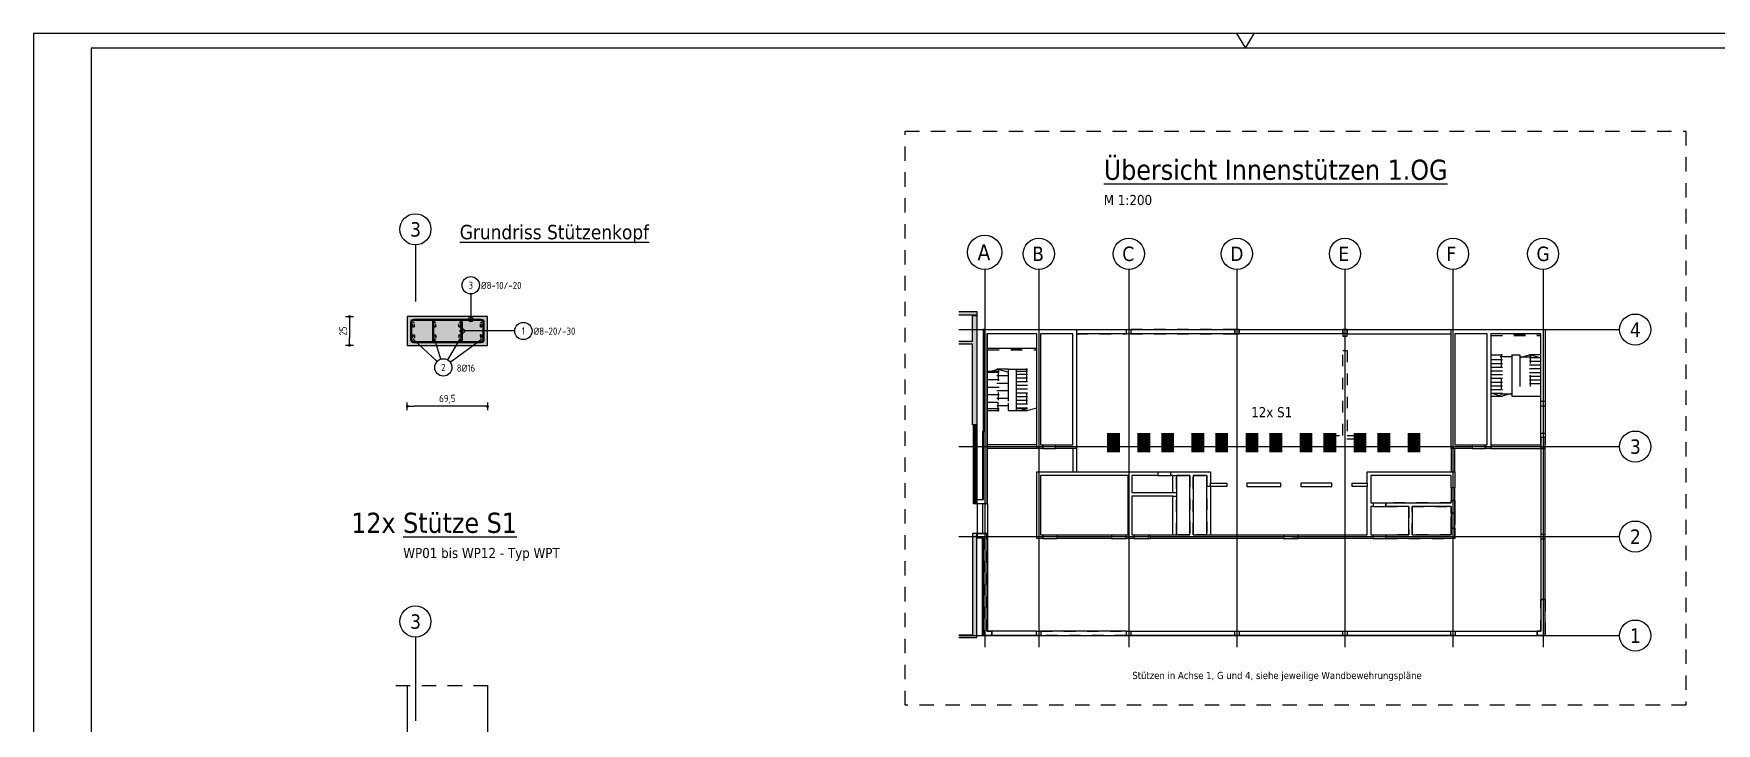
# Model space of a CAD drawing. Extents: x 0 to 26.4, y -21.5 to -6.6.
# Drawn here: x 0 to 14.6, y -12.6 to -6.61 of the extents above; entities that cross this region are included whole.
import ezdxf
from ezdxf.enums import TextEntityAlignment as Align

# ---------------------------------------------------------------- set-up
doc = ezdxf.new("R2010")
doc.units = 0
doc.header["$LTSCALE"] = 0.25
for name, pattern in [('AUSGEZOGEN', [1000.01, 1000, 0.01]), ('DASHED', [0.75, 0.5, -0.25]), ('DOT', [0.175, 0.05, -0.125]), ('HIDDEN', [0.375, 0.25, -0.125]), ('HIDDEN2', [0.187, 0.125, -0.062]), ('HIDDEN4', [0.12, 0.02, -0.1]), ('STRICHLINIE', [0.75, 0.5, -0.25]), ('VERDECKT', [0.375, 0.25, -0.125])]:
    doc.linetypes.add(name, pattern=pattern)
for name, color, linetype in [('1.OG', 7, 'Continuous'), ('2.OG', 7, 'Continuous'), ('ACHSEN', 7, 'Continuous'), ('Bestand', 7, 'Continuous'), ('BETON', 7, 'Continuous'), ('Brüstung 1.UG', 7, 'Continuous'), ('Brüstung 2.OG', 7, 'Continuous'), ('DETAIL', 7, 'Continuous'), ('DRUEBER', 7, 'Continuous'), ('grau_dunkel', 7, 'Continuous'), ('grau_hell', 7, 'Continuous'), ('grau_mittel', 7, 'Continuous'), ('HILFE', 7, 'Continuous'), ('MASSE', 7, 'Continuous'), ('OBJEKT', 7, 'Continuous'), ('RAHMEN', 7, 'Continuous'), ('RND', 7, 'Continuous'), ('SCHRAFF', 7, 'Continuous'), ('SFP_Achsen', 7, 'Continuous'), ('TEXT', 7, 'Continuous'), ('VERDECKT', 7, 'Continuous')]:
    doc.layers.add(name, color=color, linetype=linetype)
doc.layers.add('NOPLOT', color=7, linetype='Continuous', plot=False)
doc.layers.add('zila_01_rb_02_stb-fertig_05_schraff', color=144, linetype='Continuous', lineweight=9)
doc.styles.add('helv', font='tahoma.ttf')
doc.styles.add('txt', font='isocp.shx')
doc.dimstyles.new('DOT_I', dxfattribs={"dimscale": 0.25, "dimtxt": 0.25, "dimasz": 0.25, "dimexe": 0.1, "dimexo": 0.3, "dimgap": 0.1, "dimtad": 1, "dimdec": 3, "dimzin": 3, "dimtxsty": 'txt', "dimblk": 'DOT', "dimblk1": 'DOT', "dimblk2": 'DOT', "dimsah": 1, "dimcen": 0.1, "dimse1": 1, "dimse2": 1, "dimazin": 0, "dimtfac": 1, "dimtdec": 4, "dimtix": 1, "dimtmove": 2, "dimatfit": 3, "dimfxl": 0, "dimtvp": 1, "dimtolj": 1, "dimtzin": 0, "dimarcsym": 0})
pattern_1 = [(0, (-1.584028, 8.308262), (2e-18, 0.0078125), []), (90, (-1.584028, 8.308262), (-0.0078125, 2e-18), [])]

# ---------------------------------------------------------------- blocks, each defined once
blk = doc.blocks.new('DINA1')
at = {"layer": 'RAHMEN'}
for p, q in [((0, 59.4), (0, 0)), ((84.1, 59.4), (0, 59.4))]:
    blk.add_line(p, q, dxfattribs=at)
at = {"layer": 'RAHMEN', "color": 7, "linetype": 'Continuous'}
for p, q in [((41.74, 59.4), (42.05, 58.9)), ((42.05, 58.9), (42.36, 59.4))]:
    blk.add_line(p, q, dxfattribs=at)
at = {"layer": 'RAHMEN', "color": 5}
for p, q in [((2, 58.9), (2, 0.5)), ((83.6, 58.9), (2, 58.9))]:
    blk.add_line(p, q, dxfattribs=at)
blk = doc.blocks.new('DOT')
at = {"layer": 'MASSE', "color": 7, "linetype": 'Continuous'}
for p, q in [((0, 0), (-1, 0)), ((0, 0.54), (0, -0.54))]:
    blk.add_line(p, q, dxfattribs=at)
at = {"layer": 'MASSE', "color": 7, "linetype": 'Continuous', "const_width": 0.2}
blk.add_lwpolyline([(-0.1, 0, 1), (0.1, 0, 1)], format="xyb", close=True, dxfattribs=at)
blk = doc.blocks.new('*D17')
at = {"layer": 'Defpoints', "color": 0, "linetype": 'AUSGEZOGEN', "transparency": 16777216}
for p in [(2.74, -9.067), (2.74, -9.317), (2.74, -9.317)]:
    blk.add_point(p, dxfattribs=at)
at = {"layer": 'MASSE', "color": 0, "linetype": 'AUSGEZOGEN', "lineweight": -2, "transparency": 16777216}
blk.add_line((2.74, -9.13), (2.74, -9.255), dxfattribs=at)
at = {"layer": 'MASSE', "color": 0, "linetype": 'AUSGEZOGEN', "lineweight": -2, "transparency": 16777216, "xscale": 0.0625, "yscale": 0.0625, "zscale": 0.0625}
for p, rotation in [((2.74, -9.067), 90), ((2.74, -9.317), 270)]:
    blk.add_blockref('DOT', p, dxfattribs=dict(at, rotation=rotation))
at = {"layer": 'MASSE', "color": 0, "linetype": 'AUSGEZOGEN', "transparency": 16777216, "insert": (2.684, -9.192), "char_height": 0.0625, "attachment_point": 5, "rotation": 90, "style": 'txt'}
blk.add_mtext('\\A1;25', dxfattribs=at)
blk = doc.blocks.new('*D18')
at = {"layer": 'Defpoints', "color": 0, "linetype": 'AUSGEZOGEN', "transparency": 16777216}
for p in [(3.242, -9.846), (3.242, -9.846), (3.937, -9.846)]:
    blk.add_point(p, dxfattribs=at)
at = {"layer": 'MASSE', "color": 0, "linetype": 'AUSGEZOGEN', "lineweight": -2, "transparency": 16777216}
blk.add_line((3.874, -9.846), (3.304, -9.846), dxfattribs=at)
at = {"layer": 'MASSE', "color": 0, "linetype": 'AUSGEZOGEN', "lineweight": -2, "transparency": 16777216, "xscale": 0.0625, "yscale": 0.0625, "zscale": 0.0625, "rotation": 180}
blk.add_blockref('DOT', (3.242, -9.846), dxfattribs=at)
at = {"layer": 'MASSE', "color": 0, "linetype": 'AUSGEZOGEN', "lineweight": -2, "transparency": 16777216, "xscale": 0.0625, "yscale": 0.0625, "zscale": 0.0625}
blk.add_blockref('DOT', (3.937, -9.846), dxfattribs=at)
at = {"layer": 'MASSE', "color": 0, "linetype": 'AUSGEZOGEN', "transparency": 16777216, "insert": (3.589, -9.785), "char_height": 0.0625, "attachment_point": 5, "style": 'txt'}
blk.add_mtext('\\A1;69,5', dxfattribs=at)
blk = doc.blocks.new('RND_HIN')
at = {"layer": 'RND', "color": 7, "linetype": 'Continuous'}
blk.add_circle((0, 0), 0.3, dxfattribs=at)
at = {"layer": 'RND', "color": 7, "linetype": 'Continuous', "style": 'txt'}
blk.add_attdef('POSI', text='', height=0.25, dxfattribs=at).set_placement((0, 0), align=Align.MIDDLE)

msp = doc.modelspace()

# ---------------------------------------------------------------- hatches: boundary and pattern name
at = {"layer": 'grau_hell'}
h = msp.add_hatch(color=9, dxfattribs=at)
h.paths.add_polyline_path([(8.1828, -10.9494), (8.1453, -10.9494), (8.1453, -11.8338), (8.0266, -11.8338), (8.0266, -11.8526), (8.1828, -11.8526)])
h.paths.add_polyline_path([(8.1528, -10.6932), (8.1828, -10.6932), (8.1828, -10.0057), (8.1528, -10.0057)])
h.paths.add_polyline_path([(8.1828, -9.0582), (8.1453, -9.0582), (8.1453, -9.2807), (8.0266, -9.2807), (8.0266, -9.3057), (8.1453, -9.3057), (8.1453, -10.0057), (8.1828, -10.0057)])
h.paths.add_polyline_path([(8.1828, -9.0557), (8.1828, -9.0244), (8.0266, -9.0244), (8.0266, -9.0557)])
at = {"layer": 'grau_mittel'}
msp.add_hatch(color=61, dxfattribs=at).paths.add_polyline_path([(3.2419, -9.0671), (3.2419, -9.3171), (3.9369, -9.3171), (3.9369, -9.0671)])
at = {"layer": 'SCHRAFF'}
h = msp.add_hatch(dxfattribs=at)
h.set_pattern_fill('ANSI33', color=8, scale=0.0625, double=1)
h.set_pattern_definition([(45, (-1.584028, -4.191738), (-0.011048543, 0.011048543), []), (45, (-1.57298, -4.191738), (-0.011048543, 0.011048543), [0.0078125, -0.00390625])])
h.paths.add_polyline_path([(8.1828, -9.0582), (8.1453, -9.0582), (8.1453, -9.2807), (8.0266, -9.2807), (8.0266, -9.3057), (8.1453, -9.3057), (8.1453, -10.0057), (8.1828, -10.0057)])
h.paths.add_polyline_path([(8.1828, -10.9494), (8.1453, -10.9494), (8.1453, -11.8338), (8.0266, -11.8338), (8.0266, -11.8526), (8.1828, -11.8526)])
h.paths.add_polyline_path([(8.1828, -9.0557), (8.1828, -9.0244), (8.0266, -9.0244), (8.0266, -9.0557)])
h = msp.add_hatch(dxfattribs=at)
h.set_pattern_fill('ANSI31', color=8, scale=0.0625, double=1)
h.set_pattern_definition([(45, (-1.584028, -4.191738), (-0.0055242717, 0.0055242717), [])])
h.paths.add_polyline_path([(8.1828, -10.0057), (8.1528, -10.0057), (8.1528, -10.6932), (8.1828, -10.6932)])
at = {"layer": 'zila_01_rb_02_stb-fertig_05_schraff', "linetype": 'AUSGEZOGEN'}
h = msp.add_hatch(dxfattribs=at)
h.set_pattern_fill('ANSI37', color=102, scale=0.0625, angle=-45)
h.set_pattern_definition(pattern_1)
h.paths.add_polyline_path([(8.2391, -10.0644), (8.2422, -10.0644), (8.2485, -10.0644), (8.2485, -9.1801), (8.2391, -9.1801)])
h.paths.add_polyline_path([(8.2685, -10.6932), (8.2766, -10.6932), (8.2766, -9.2176), (8.2685, -9.2176)])
h.paths.add_polyline_path([(8.2422, -10.0644), (8.2391, -10.0644), (8.2328, -10.0644), (8.2328, -10.6557), (8.2422, -10.6557)])
h = msp.add_hatch(dxfattribs=at)
h.set_pattern_fill('ANSI37', color=102, scale=0.0625, angle=-45)
h.set_pattern_definition(pattern_1)
h.paths.add_polyline_path([(8.2766, -10.9494), (8.2685, -10.9494), (8.2685, -11.7988), (8.2766, -11.7988)])
h.paths.add_polyline_path([(8.2422, -10.9869), (8.2328, -10.9869), (8.2328, -11.8363), (8.2422, -11.8363)])

# ---------------------------------------------------------------- linework, layer by layer
at = {"layer": '1.OG', "linetype": 'DOT', "lineweight": -2}
for points in [[(9.3547, -10.1176), (9.386, -10.1176), (9.386, -10.2044), (9.3547, -10.2044)], [(9.6172, -10.1176), (9.6485, -10.1176), (9.6485, -10.2044), (9.6172, -10.2044)], [(9.8235, -10.1176), (9.8547, -10.1176), (9.8547, -10.2044), (9.8235, -10.2044)], [(10.086, -10.1176), (10.1172, -10.1176), (10.1172, -10.2044), (10.086, -10.2044)], [(10.086, -10.1176), (10.1172, -10.1176), (10.1172, -10.2044), (10.086, -10.2044)], [(10.2922, -10.1176), (10.3235, -10.1176), (10.3235, -10.2044), (10.2922, -10.2044)], [(10.5547, -10.1176), (10.586, -10.1176), (10.586, -10.2044), (10.5547, -10.2044)], [(10.5547, -10.1176), (10.586, -10.1176), (10.586, -10.2044), (10.5547, -10.2044)], [(10.761, -10.1176), (10.7922, -10.1176), (10.7922, -10.2044), (10.761, -10.2044)], [(11.0235, -10.1176), (11.0547, -10.1176), (11.0547, -10.2044), (11.0235, -10.2044)], [(11.2297, -10.1176), (11.261, -10.1176), (11.261, -10.2044), (11.2297, -10.2044)], [(11.4922, -10.1176), (11.5235, -10.1176), (11.5235, -10.2044), (11.4922, -10.2044)], [(11.6985, -10.1176), (11.7297, -10.1176), (11.7297, -10.2044), (11.6985, -10.2044)], [(11.961, -10.1176), (11.9922, -10.1176), (11.9922, -10.2044), (11.961, -10.2044)]]:
    msp.add_lwpolyline(points, close=True, dxfattribs=at)
at = {"layer": '2.OG', "color": 7, "linetype": 'DOT', "lineweight": -2}
for points in [[(8.2485, -9.1801), (9.0485, -9.1801), (9.0485, -10.2113), (8.8653, -10.2113), (8.8653, -10.1801), (9.0172, -10.1801), (9.0172, -9.2176), (8.736, -9.2176), (8.736, -10.1801), (8.7547, -10.1801), (8.7547, -10.2113), (8.7047, -10.2113), (8.7047, -9.2176), (8.2685, -9.2176), (8.2685, -10.6932), (8.1853, -10.6932), (8.1853, -10.6557), (8.2422, -10.6557), (8.2422, -10.0644), (8.2485, -10.0644)], [(9.4828, -9.1801), (9.5203, -9.1801), (9.5203, -9.2176), (9.4828, -9.2176)], [(10.4578, -9.1801), (10.4203, -9.1801), (10.4203, -9.2176), (10.4578, -9.2176)], [(11.3953, -9.1801), (11.3578, -9.1801), (11.3578, -9.2363), (11.3953, -9.2363)], [(13.0766, -9.8444), (13.0766, -9.2176), (12.6422, -9.2176), (12.6422, -10.2113), (12.5922, -10.2113), (12.5922, -10.1801), (12.611, -10.1801), (12.611, -9.2176), (12.3297, -9.2176), (12.3297, -10.1801), (12.4816, -10.1801), (12.4816, -10.2113), (12.2985, -10.2113), (12.2985, -9.1801), (13.1141, -9.1801), (13.1141, -9.8444)], [(11.261, -10.2044), (11.2297, -10.2044), (11.2297, -10.0988), (11.3578, -10.0988), (11.3578, -9.3626), (11.3953, -9.3626), (11.3953, -10.0988), (11.5235, -10.0988), (11.5235, -10.2044), (11.4922, -10.2044), (11.4922, -10.1301), (11.261, -10.1301)], [(9.386, -10.2044), (9.3547, -10.2044), (9.3547, -10.1176), (9.386, -10.1176)], [(9.6485, -10.2044), (9.6172, -10.2044), (9.6172, -10.1176), (9.6485, -10.1176)], [(9.8547, -10.2044), (9.8235, -10.2044), (9.8235, -10.1176), (9.8547, -10.1176)], [(10.1172, -10.2044), (10.086, -10.2044), (10.086, -10.1176), (10.1172, -10.1176)], [(10.2922, -10.1176), (10.3235, -10.1176), (10.3235, -10.2044), (10.2922, -10.2044)], [(10.586, -10.2044), (10.5547, -10.2044), (10.5547, -10.1176), (10.586, -10.1176)], [(10.7922, -10.2044), (10.761, -10.2044), (10.761, -10.1176), (10.7922, -10.1176)], [(11.0547, -10.1176), (11.0235, -10.1176), (11.0235, -10.2044), (11.0547, -10.2044)], [(11.6985, -10.2044), (11.7297, -10.2044), (11.7297, -10.1176), (11.6985, -10.1176)], [(11.961, -10.1176), (11.9922, -10.1176), (11.9922, -10.2044), (11.961, -10.2044)], [(13.0766, -10.0782), (13.1141, -10.0782), (13.1141, -10.2113), (13.0766, -10.2113)], [(11.4391, -10.5119), (11.5703, -10.5119), (11.5703, -10.4144), (12.3297, -10.4144), (12.3297, -10.5538), (12.2985, -10.5538), (12.2985, -10.4457), (11.6016, -10.4457), (11.6016, -10.6832), (11.6203, -10.6832), (11.6203, -10.7144), (11.6016, -10.7144), (11.6016, -10.9613), (11.6203, -10.9613), (11.6203, -10.9926), (9.6728, -10.9926), (9.6728, -10.9613), (9.8841, -10.9613), (9.8841, -10.6257), (9.5278, -10.6257), (9.5278, -10.9613), (9.5466, -10.9613), (9.5466, -10.9926), (9.4778, -10.9926), (9.4778, -10.9613), (9.4966, -10.9613), (9.4966, -10.4457), (8.736, -10.4457), (8.736, -10.9613), (8.7547, -10.9613), (8.7547, -10.9926), (8.7047, -10.9926), (8.7047, -10.4144), (9.7547, -10.4144), (9.7547, -10.4457), (9.5278, -10.4457), (9.5278, -10.5944), (9.8841, -10.5944), (9.8841, -10.4457), (9.8653, -10.4457), (9.8653, -10.4144), (10.211, -10.4144), (10.211, -10.5119), (10.3516, -10.5119), (10.3516, -10.5432), (10.211, -10.5432), (10.211, -10.9613), (11.5703, -10.9613), (11.5703, -10.5432), (11.4391, -10.5432)], [(9.9153, -10.9613), (9.9153, -10.4457), (10.0297, -10.4457), (10.0297, -10.9613)], [(10.5266, -10.5432), (10.8203, -10.5432), (10.8203, -10.5119), (10.5266, -10.5119)], [(10.9953, -10.5432), (11.2641, -10.5432), (11.2641, -10.5119), (10.9953, -10.5119)], [(8.2685, -11.7988), (8.2685, -10.9494), (8.1853, -10.9494), (8.1853, -10.9869), (8.2422, -10.9869), (8.2422, -11.8363), (8.3141, -11.8363), (8.3141, -11.7988)], [(8.881, -10.9613), (9.3516, -10.9613), (9.3516, -10.9926), (8.881, -10.9926)], [(13.1141, -10.9582), (13.0766, -10.9582), (13.0766, -10.9957), (13.1141, -10.9957)], [(13.0453, -11.8363), (13.0453, -11.7988), (13.0766, -11.7988), (13.0766, -11.5238), (13.1141, -11.5238), (13.1141, -11.8363)], [(8.7016, -11.7988), (8.7391, -11.7988), (8.7391, -11.8363), (8.7016, -11.8363)], [(9.4828, -11.7988), (9.5203, -11.7988), (9.5203, -11.8363), (9.4828, -11.8363)], [(10.4203, -11.7988), (10.4578, -11.7988), (10.4578, -11.8363), (10.4203, -11.8363)], [(11.3578, -11.7988), (11.3953, -11.7988), (11.3953, -11.8363), (11.3578, -11.8363)], [(12.2953, -11.7988), (12.3328, -11.7988), (12.3328, -11.8363), (12.2953, -11.8363)]]:
    msp.add_lwpolyline(points, close=True, dxfattribs=at)
for points in [[(8.2485, -9.1801), (8.2391, -9.1801), (8.2391, -10.0644), (8.2422, -10.0644)], [(8.2685, -10.6932), (8.2766, -10.6932), (8.2766, -9.2176)], [(8.2422, -10.0644), (8.2328, -10.0644), (8.2328, -10.6557)], [(10.061, -10.4457), (10.1797, -10.4457), (10.1797, -10.9613), (10.061, -10.9613), (10.061, -10.4457)], [(11.731, -10.6832), (11.731, -10.7144), (11.9297, -10.7144), (11.9297, -10.9613), (11.731, -10.9613), (11.731, -10.9926), (12.3297, -10.9926), (12.3297, -10.9038), (12.2985, -10.9038), (12.2985, -10.9613), (11.961, -10.9613), (11.961, -10.7144), (12.2985, -10.7144), (12.2985, -10.7726), (12.3297, -10.7726), (12.3297, -10.6645), (12.2985, -10.6645), (12.2985, -10.6832), (11.731, -10.6832)], [(8.2422, -11.8363), (8.2328, -11.8363), (8.2328, -10.9869)], [(8.2766, -11.7988), (8.2766, -10.9494), (8.2685, -10.9494)]]:
    msp.add_lwpolyline(points, dxfattribs=at)
at = {"layer": 'ACHSEN', "color": 140, "linetype": 'AUSGEZOGEN'}
for p, q in [((3.3119, -8.4449), (3.3119, -8.9372)), ((8.2516, -8.6579), (8.2516, -11.9368)), ((8.7203, -8.6579), (8.7203, -11.9368)), ((9.5016, -8.6579), (9.5016, -11.9368)), ((10.4391, -8.6579), (10.4391, -11.9368)), ((11.3766, -8.6579), (11.3766, -11.9368)), ((12.3141, -8.6579), (12.3141, -11.9368)), ((13.0953, -8.6579), (13.0953, -11.9368)), ((8.0266, -9.1801), (13.7597, -9.1801)), ((8.0266, -10.1957), (13.7597, -10.1957)), ((8.0266, -10.9769), (13.7597, -10.9769)), ((3.3119, -11.8492), (3.3119, -12.5763)), ((8.0266, -11.8363), (13.7597, -11.8363))]:
    msp.add_line(p, q, dxfattribs=at)
at = {"layer": 'Bestand', "color": 8, "linetype": 'AUSGEZOGEN'}
for p, q in [((8.0266, -9.0244), (8.1828, -9.0244)), ((8.1828, -9.0244), (8.1828, -9.0557)), ((8.1828, -9.0557), (8.0266, -9.0557)), ((8.1453, -9.2807), (8.1453, -9.0582)), ((8.1453, -9.0582), (8.1828, -9.0582)), ((8.1828, -9.0582), (8.1828, -10.0057)), ((8.0266, -9.2807), (8.1453, -9.2807)), ((8.1453, -9.3057), (8.0266, -9.3057)), ((8.1453, -10.0057), (8.1453, -9.3057)), ((8.1828, -10.0057), (8.1453, -10.0057)), ((8.1528, -10.6932), (8.1528, -10.0057)), ((8.1828, -10.0057), (8.1828, -10.6932)), ((8.1828, -10.6932), (8.1528, -10.6932)), ((8.1453, -10.9494), (8.1453, -11.8338)), ((8.1828, -10.9494), (8.1453, -10.9494)), ((8.1828, -11.8526), (8.1828, -10.9494)), ((8.1453, -11.8338), (8.0266, -11.8338)), ((8.0266, -11.8526), (8.1828, -11.8526))]:
    msp.add_line(p, q, dxfattribs=at)
at = {"layer": 'BETON', "color": 6, "linetype": 'AUSGEZOGEN'}
for p, q in [((3.2419, -12.2703), (3.2419, -13.2703)), ((3.9369, -12.2703), (3.9369, -13.2703))]:
    msp.add_line(p, q, dxfattribs=at)
msp.add_lwpolyline([(3.2419, -9.3171), (3.9369, -9.3171), (3.9369, -9.0671), (3.2419, -9.0671)], close=True, dxfattribs=at)
at = {"layer": 'BETON', "color": 6, "linetype": 'AUSGEZOGEN', "lineweight": -2}
for points in [[(8.2422, -10.6557), (8.2422, -10.0644), (8.2485, -10.0644), (8.2485, -9.1801), (9.0485, -9.1801), (9.0485, -10.2113), (8.8653, -10.2113), (8.8653, -10.1801), (9.0172, -10.1801), (9.0172, -9.2176), (8.736, -9.2176), (8.736, -10.1801), (8.7547, -10.1801), (8.7547, -10.2113), (8.7047, -10.2113), (8.7047, -9.2176), (8.2685, -9.2176), (8.2685, -10.6932), (8.1853, -10.6932), (8.1853, -10.6557)], [(9.4828, -9.1801), (9.5203, -9.1801), (9.5203, -9.2176), (9.4828, -9.2176)], [(10.4203, -9.1801), (10.4578, -9.1801), (10.4578, -9.2176), (10.4203, -9.2176)], [(11.3578, -9.1801), (11.3953, -9.1801), (11.3953, -9.2176), (11.3578, -9.2176)], [(9.3547, -10.1176), (9.386, -10.1176), (9.386, -10.2044), (9.3547, -10.2044)], [(9.6172, -10.1176), (9.6485, -10.1176), (9.6485, -10.2044), (9.6172, -10.2044)], [(9.8235, -10.1176), (9.8547, -10.1176), (9.8547, -10.2044), (9.8235, -10.2044)], [(10.086, -10.1176), (10.1172, -10.1176), (10.1172, -10.2044), (10.086, -10.2044)], [(10.2922, -10.1176), (10.3235, -10.1176), (10.3235, -10.2044), (10.2922, -10.2044)], [(10.5547, -10.1176), (10.586, -10.1176), (10.586, -10.2044), (10.5547, -10.2044)], [(10.761, -10.1176), (10.7922, -10.1176), (10.7922, -10.2044), (10.761, -10.2044)], [(11.0235, -10.1176), (11.0547, -10.1176), (11.0547, -10.2044), (11.0235, -10.2044)], [(11.2297, -10.1176), (11.261, -10.1176), (11.261, -10.2044), (11.2297, -10.2044)], [(11.4922, -10.1176), (11.5235, -10.1176), (11.5235, -10.2044), (11.4922, -10.2044)], [(11.6985, -10.1176), (11.7297, -10.1176), (11.7297, -10.2044), (11.6985, -10.2044)], [(11.961, -10.1176), (11.9922, -10.1176), (11.9922, -10.2044), (11.961, -10.2044)], [(13.1141, -10.1176), (13.0766, -10.1176), (13.0766, -10.2113), (13.1141, -10.2113)], [(10.5266, -10.5432), (10.8203, -10.5432), (10.8203, -10.5119), (10.5266, -10.5119)], [(10.9953, -10.5432), (11.2641, -10.5432), (11.2641, -10.5119), (10.9953, -10.5119)], [(8.881, -10.9613), (9.3516, -10.9613), (9.3516, -10.9926), (8.881, -10.9926)], [(13.0766, -10.9957), (13.1141, -10.9957), (13.1141, -10.9582), (13.0766, -10.9582)], [(8.7016, -11.7988), (8.7391, -11.7988), (8.7391, -11.8363), (8.7016, -11.8363)], [(9.4828, -11.7988), (9.5203, -11.7988), (9.5203, -11.8363), (9.4828, -11.8363)], [(10.4203, -11.7988), (10.4578, -11.7988), (10.4578, -11.8363), (10.4203, -11.8363)], [(11.3578, -11.7988), (11.3953, -11.7988), (11.3953, -11.8363), (11.3578, -11.8363)], [(12.2953, -11.7988), (12.3328, -11.7988), (12.3328, -11.8363), (12.2953, -11.8363)]]:
    msp.add_lwpolyline(points, close=True, dxfattribs=at)
for points in [[(8.2485, -9.1801), (8.2391, -9.1801), (8.2391, -10.0644), (8.2422, -10.0644)], [(12.3297, -10.1801), (12.4816, -10.1801), (12.4816, -10.2113), (12.2985, -10.2113), (12.2985, -9.1801), (13.1141, -9.1801), (13.1141, -9.8051), (13.0766, -9.8051), (13.0766, -9.2176), (12.6422, -9.2176), (12.6422, -10.2113), (12.5922, -10.2113), (12.5922, -10.1801), (12.611, -10.1801), (12.611, -9.2176), (12.3297, -9.2176), (12.3297, -10.1801)], [(8.2685, -10.6932), (8.2766, -10.6932), (8.2766, -9.2176)], [(8.2422, -10.0644), (8.2328, -10.0644), (8.2328, -10.6557)], [(8.7047, -10.4144), (9.7547, -10.4144), (9.7547, -10.4457), (9.5278, -10.4457), (9.5278, -10.5944), (9.8841, -10.5944), (9.8841, -10.4457), (9.8653, -10.4457), (9.8653, -10.4144), (10.211, -10.4144), (10.211, -10.5119), (10.3516, -10.5119), (10.3516, -10.5432), (10.211, -10.5432), (10.211, -10.9613), (10.8447, -10.9613), (10.8447, -10.9926), (9.6885, -10.9926), (9.6885, -10.9613), (9.8841, -10.9613), (9.8841, -10.6257), (9.5278, -10.6257), (9.5278, -10.9613), (9.5466, -10.9613), (9.5466, -10.9926), (9.4778, -10.9926), (9.4778, -10.9613), (9.4966, -10.9613), (9.4966, -10.4457), (8.736, -10.4457), (8.736, -10.9613), (8.7547, -10.9613), (8.7547, -10.9926), (8.7047, -10.9926), (8.7047, -10.4144)], [(9.9153, -10.9613), (10.0297, -10.9613), (10.0297, -10.4457), (9.9153, -10.4457), (9.9153, -10.9613)], [(10.1797, -10.9613), (10.1797, -10.4457), (10.061, -10.4457), (10.061, -10.9613), (10.1797, -10.9613)], [(10.971, -10.9613), (11.5703, -10.9613), (11.5703, -10.5432), (11.4391, -10.5432), (11.4391, -10.5119), (11.5703, -10.5119), (11.5703, -10.4144), (12.3297, -10.4144), (12.3297, -10.5538), (12.2985, -10.5538), (12.2985, -10.4457), (11.6016, -10.4457), (11.6016, -10.6832), (11.6203, -10.6832), (11.6203, -10.7144), (11.6016, -10.7144), (11.6016, -10.9613), (11.6203, -10.9613), (11.6203, -10.9926), (10.971, -10.9926), (10.971, -10.9613)], [(11.731, -10.6832), (12.2985, -10.6832), (12.2985, -10.6645), (12.3297, -10.6645), (12.3297, -10.7726), (12.2985, -10.7726), (12.2985, -10.7144), (11.961, -10.7144), (11.961, -10.9613), (12.2985, -10.9613), (12.2985, -10.9038), (12.3297, -10.9038), (12.3297, -10.9926), (11.731, -10.9926), (11.731, -10.9613), (11.9297, -10.9613), (11.9297, -10.7144), (11.731, -10.7144), (11.731, -10.6832)], [(8.2685, -11.7988), (8.3141, -11.7988), (8.3141, -11.8363), (8.2422, -11.8363), (8.2422, -10.9869), (8.1853, -10.9869), (8.1853, -10.9494), (8.2685, -10.9494), (8.2685, -11.7988)], [(8.2422, -11.8363), (8.2328, -11.8363), (8.2328, -10.9869)], [(8.2685, -10.9494), (8.2766, -10.9494), (8.2766, -11.7988)], [(13.0453, -11.7988), (13.0453, -11.8363), (13.1141, -11.8363), (13.1141, -11.5238), (13.0766, -11.5238), (13.0766, -11.7988), (13.0453, -11.7988)]]:
    msp.add_lwpolyline(points, dxfattribs=at)
at = {"layer": 'Brüstung 1.UG', "color": 102, "linetype": 'DOT'}
for p, q in [((12.2985, -10.9038), (12.2985, -10.7726)), ((12.3297, -10.7726), (12.3297, -10.9038))]:
    msp.add_line(p, q, dxfattribs=at)
at = {"layer": 'Brüstung 2.OG', "color": 102, "linetype": 'DOT'}
for p, q in [((9.0485, -9.1801), (9.4828, -9.1801)), ((10.4203, -9.1801), (9.5203, -9.1801)), ((10.4578, -9.1801), (11.3578, -9.1801)), ((11.3953, -9.1801), (12.2985, -9.1801)), ((9.0485, -9.2176), (9.4828, -9.2176)), ((9.5203, -9.2176), (10.4203, -9.2176)), ((11.3578, -9.2176), (10.4578, -9.2176)), ((11.3953, -9.2176), (12.2985, -9.2176)), ((13.0766, -10.2113), (13.0766, -10.9582)), ((13.1141, -10.9582), (13.1141, -10.2113)), ((13.0766, -10.9957), (13.0766, -11.5238)), ((13.1141, -11.5238), (13.1141, -10.9957)), ((8.7016, -11.7988), (8.3141, -11.7988)), ((8.7391, -11.7988), (9.4828, -11.7988)), ((9.5203, -11.7988), (10.4203, -11.7988)), ((10.4578, -11.7988), (11.3578, -11.7988)), ((11.3953, -11.7988), (12.2953, -11.7988)), ((12.3328, -11.7988), (13.0453, -11.7988)), ((8.7016, -11.8363), (8.3141, -11.8363)), ((9.4828, -11.8363), (8.7391, -11.8363)), ((10.4203, -11.8363), (9.5203, -11.8363)), ((11.3578, -11.8363), (10.4578, -11.8363)), ((12.2953, -11.8363), (11.3953, -11.8363)), ((12.3328, -11.8363), (13.0453, -11.8363))]:
    msp.add_line(p, q, dxfattribs=at)
at = {"layer": 'DETAIL', "color": 102, "linetype": 'STRICHLINIE'}
msp.add_lwpolyline([(7.5599, -12.4395), (7.5599, -7.4579), (14.3351, -7.4579), (14.3351, -12.4395)], close=True, dxfattribs=at)
at = {"layer": 'DRUEBER', "color": 7, "linetype": 'DOT'}
for p, q in [((12.6422, -9.4001), (12.8235, -9.4001)), ((12.6422, -9.4407), (12.8235, -9.4407)), ((12.6422, -9.4732), (12.8235, -9.4732)), ((12.7328, -9.4001), (12.7328, -9.7576)), ((12.986, -9.4001), (12.8953, -9.4244)), ((13.0766, -9.4001), (12.8953, -9.4001)), ((13.0766, -9.4244), (12.8953, -9.4244)), ((13.0766, -9.4569), (12.8953, -9.4569)), ((12.986, -9.4001), (13.0766, -9.4244)), ((12.986, -9.6754), (12.986, -9.4001)), ((8.2766, -9.5494), (8.3672, -9.5251)), ((8.4578, -9.5251), (8.2766, -9.5251)), ((8.2766, -9.5494), (8.4578, -9.5494)), ((8.4578, -9.5819), (8.2766, -9.5819)), ((8.2766, -9.6144), (8.4578, -9.6144)), ((8.3672, -9.5251), (8.4578, -9.5494)), ((8.3672, -9.5251), (8.3672, -9.7914)), ((8.5235, -9.5251), (8.7047, -9.5251)), ((8.5235, -9.5657), (8.7047, -9.5657)), ((8.5235, -9.5982), (8.7047, -9.5982)), ((8.5235, -9.6307), (8.7047, -9.6307)), ((8.6141, -9.5251), (8.6141, -9.8826)), ((12.6422, -9.5057), (12.8235, -9.5057)), ((12.6422, -9.5382), (12.8235, -9.5382)), ((12.6422, -9.5707), (12.8235, -9.5707)), ((12.6422, -9.6032), (12.8235, -9.6032)), ((13.0766, -9.4894), (12.8953, -9.4894)), ((13.0766, -9.5219), (12.8953, -9.5219)), ((13.0766, -9.5544), (12.8953, -9.5544)), ((13.0766, -9.5869), (12.8953, -9.5869)), ((13.0766, -9.6194), (12.8953, -9.6194)), ((8.4578, -9.6469), (8.2766, -9.6469)), ((8.2766, -9.6794), (8.4578, -9.6794)), ((8.4578, -9.7119), (8.2766, -9.7119)), ((8.2766, -9.7444), (8.4578, -9.7444)), ((8.4578, -9.7769), (8.2766, -9.7769)), ((8.5235, -9.6632), (8.7047, -9.6632)), ((8.5235, -9.6957), (8.7047, -9.6957)), ((8.5235, -9.7282), (8.7047, -9.7282)), ((8.5235, -9.7607), (8.7047, -9.7607)), ((12.6422, -9.6357), (12.8235, -9.6357)), ((12.6422, -9.6682), (12.8235, -9.6682)), ((12.6422, -9.7007), (12.8235, -9.7007)), ((12.7328, -9.7576), (12.6422, -9.7332)), ((12.6422, -9.7332), (12.8235, -9.7332)), ((12.6422, -9.7576), (12.8235, -9.7576)), ((12.7328, -9.7576), (12.8235, -9.7332)), ((13.0766, -9.6519), (12.8953, -9.6519)), ((8.2766, -9.8094), (8.3595, -9.8094)), ((8.4578, -9.8419), (8.2766, -9.8419)), ((8.2766, -9.8826), (8.4578, -9.8826)), ((8.3672, -9.8826), (8.3672, -9.8102)), ((8.5235, -9.7932), (8.7047, -9.7932)), ((8.5235, -9.8257), (8.7047, -9.8257)), ((8.6141, -9.8826), (8.5235, -9.8582)), ((8.5235, -9.8582), (8.7047, -9.8582)), ((8.5235, -9.8826), (8.7047, -9.8826)), ((8.6141, -9.8826), (8.7047, -9.8582))]:
    msp.add_line(p, q, dxfattribs=at)
at = {"layer": 'DRUEBER', "color": 7, "linetype": 'HIDDEN2'}
for p, q in [((9.8841, -10.4457), (9.9153, -10.4457)), ((9.8841, -10.5944), (9.9153, -10.5944)), ((9.8841, -10.6257), (9.9153, -10.6257)), ((10.211, -10.5432), (10.1797, -10.5432)), ((9.8841, -10.9613), (9.9153, -10.9613)), ((10.1797, -10.9613), (10.211, -10.9613))]:
    msp.add_line(p, q, dxfattribs=at)
at = {"layer": 'grau_dunkel', "color": 21, "linetype": 'AUSGEZOGEN'}
for points in [[(9.3128, -10.0769), (9.4248, -10.0769), (9.3128, -10.2447), (9.4248, -10.2447)], [(9.5766, -10.0769), (9.6885, -10.0769), (9.5766, -10.2447), (9.6885, -10.2447)], [(9.7828, -10.0769), (9.8947, -10.0769), (9.7828, -10.2447), (9.8947, -10.2447)], [(10.0453, -10.0769), (10.1572, -10.0769), (10.0453, -10.2447), (10.1572, -10.2447)], [(10.2516, -10.0769), (10.3635, -10.0769), (10.2516, -10.2447), (10.3635, -10.2447)], [(10.5141, -10.0769), (10.626, -10.0769), (10.5141, -10.2447), (10.626, -10.2447)], [(10.7203, -10.0769), (10.8322, -10.0769), (10.7203, -10.2447), (10.8322, -10.2447)], [(10.9828, -10.0769), (11.0947, -10.0769), (10.9828, -10.2447), (11.0947, -10.2447)], [(11.1891, -10.0769), (11.301, -10.0769), (11.1891, -10.2447), (11.301, -10.2447)], [(11.4516, -10.0769), (11.5635, -10.0769), (11.4516, -10.2447), (11.5635, -10.2447)], [(11.6578, -10.0769), (11.7697, -10.0769), (11.6578, -10.2447), (11.7697, -10.2447)], [(11.9203, -10.0769), (12.0322, -10.0769), (11.9203, -10.2447), (12.0322, -10.2447)]]:
    msp.add_solid(points, dxfattribs=at)
at = {"layer": 'HILFE', "color": 102, "linetype": 'DASHED'}
msp.add_line((3.1419, -12.2703), (4.0369, -12.2703), dxfattribs=at)
at = {"layer": 'NOPLOT', "color": 191, "linetype": 'AUSGEZOGEN'}
for p, q in [((10.211, -10.5432), (10.211, -10.5119)), ((11.5703, -10.5119), (11.5703, -10.5432))]:
    msp.add_line(p, q, dxfattribs=at)
at = {"layer": 'NOPLOT', "color": 191, "linetype": 'Continuous'}
for points in [[(3.2954, -9.2821), (3.8834, -9.2821, 0.4142136), (3.8994, -9.2661), (3.8994, -9.1181, 0.4142136), (3.8834, -9.1021), (3.2954, -9.1021, 0.4142136), (3.2794, -9.1181), (3.2794, -9.2661, 0.4142136)], [(3.4854, -9.2821), (3.6934, -9.2821, 0.4142136), (3.7094, -9.2661), (3.7094, -9.1181, 0.4142136), (3.6934, -9.1021), (3.4854, -9.1021, 0.4142136), (3.4694, -9.1181), (3.4694, -9.2661, 0.4142136)]]:
    msp.add_lwpolyline(points, format="xyb", close=True, dxfattribs=at)
at = {"layer": 'OBJEKT', "color": 7, "linetype": 'AUSGEZOGEN'}
for p, q in [((9.0485, -9.1801), (9.4828, -9.1801)), ((9.5203, -9.1801), (10.4203, -9.1801)), ((10.4578, -9.1801), (11.3578, -9.1801)), ((11.3953, -9.1801), (12.2985, -9.1801)), ((8.2766, -9.3426), (8.7047, -9.3426)), ((9.4828, -9.2176), (9.0485, -9.2176)), ((10.4203, -9.2176), (9.5203, -9.2176)), ((11.3578, -9.2176), (10.4578, -9.2176)), ((11.3953, -9.2176), (12.2985, -9.2176)), ((12.8235, -9.3988), (12.8953, -9.3988)), ((12.8235, -9.3988), (12.8235, -9.7588)), ((12.8953, -9.3988), (12.8953, -9.6754)), ((8.4578, -9.5238), (8.5235, -9.5238)), ((8.4578, -9.8004), (8.4578, -9.5238)), ((8.5235, -9.5238), (8.5235, -9.8838)), ((12.8235, -9.7588), (13.0766, -9.7588)), ((8.4578, -9.8838), (8.4578, -9.8192)), ((8.4578, -9.8838), (8.5235, -9.8838)), ((13.0766, -10.1176), (13.0766, -9.8051)), ((13.1141, -9.8051), (13.1141, -10.1176)), ((8.7047, -10.1801), (8.2766, -10.1801)), ((8.7047, -10.2113), (8.2766, -10.2113)), ((8.7547, -10.1801), (8.8653, -10.1801)), ((8.7547, -10.2113), (8.8653, -10.2113)), ((9.0172, -10.2113), (9.0172, -10.4144)), ((9.0485, -10.2113), (9.0485, -10.4144)), ((12.2985, -10.2113), (12.2985, -10.4144)), ((12.3297, -10.4144), (12.3297, -10.2113)), ((12.4816, -10.1801), (12.5922, -10.1801)), ((12.4816, -10.2113), (12.5922, -10.2113)), ((12.6422, -10.1801), (13.0766, -10.1801)), ((12.6422, -10.2113), (13.0766, -10.2113)), ((13.0766, -10.2113), (13.0766, -10.9582)), ((13.1141, -10.9582), (13.1141, -10.2113)), ((9.7547, -10.4144), (9.8653, -10.4144)), ((9.7547, -10.4457), (9.8653, -10.4457)), ((12.2985, -10.5538), (12.2985, -10.6645)), ((12.3297, -10.6645), (12.3297, -10.5538)), ((8.1853, -10.6932), (8.1853, -10.9494)), ((8.2328, -10.6932), (8.2328, -10.9494)), ((8.2766, -10.6932), (8.2766, -10.9494)), ((11.6203, -10.6832), (11.731, -10.6832)), ((11.6203, -10.7144), (11.731, -10.7144)), ((12.2985, -10.7726), (12.2985, -10.9038)), ((12.3297, -10.9038), (12.3297, -10.7726)), ((8.7547, -10.9613), (8.881, -10.9613)), ((8.7547, -10.9926), (8.881, -10.9926)), ((9.3516, -10.9613), (9.4778, -10.9613)), ((9.3516, -10.9926), (9.4778, -10.9926)), ((9.5466, -10.9613), (9.6885, -10.9613)), ((9.5466, -10.9926), (9.6885, -10.9926)), ((10.8447, -10.9613), (10.971, -10.9613)), ((10.8447, -10.9926), (10.971, -10.9926)), ((11.6203, -10.9613), (11.731, -10.9613)), ((11.6203, -10.9926), (11.731, -10.9926)), ((13.0766, -10.9957), (13.0766, -11.5238)), ((13.1141, -11.5238), (13.1141, -10.9957)), ((8.7016, -11.7988), (8.3141, -11.7988)), ((9.4828, -11.7988), (8.7391, -11.7988)), ((9.5203, -11.7988), (10.4203, -11.7988)), ((10.4578, -11.7988), (11.3578, -11.7988)), ((11.3953, -11.7988), (12.2953, -11.7988)), ((12.3328, -11.7988), (13.0453, -11.7988)), ((8.7016, -11.8363), (8.3141, -11.8363)), ((8.7391, -11.8363), (9.4828, -11.8363)), ((10.4203, -11.8363), (9.5203, -11.8363)), ((11.3578, -11.8363), (10.4578, -11.8363)), ((12.2953, -11.8363), (11.3953, -11.8363)), ((12.3328, -11.8363), (13.0453, -11.8363))]:
    msp.add_line(p, q, dxfattribs=at)
for centre in [(12.7328, -9.4001), (8.6141, -9.5251), (8.3672, -9.8826)]:
    msp.add_circle(centre, 0.005, dxfattribs=at)
at = {"layer": 'RND', "color": 102, "linetype": 'AUSGEZOGEN'}
for p, q in [((3.7924, -8.87), (3.7924, -9.0921)), ((4.1737, -9.1923), (3.7194, -9.1923)), ((3.4996, -9.4572), (3.2954, -9.2661)), ((3.5327, -9.4366), (3.4812, -9.2661)), ((3.5926, -9.4438), (3.6977, -9.2661)), ((3.6148, -9.4639), (3.8834, -9.2661))]:
    msp.add_line(p, q, dxfattribs=at)
at = {"layer": 'RND', "color": 7, "linetype": 'HIDDEN4'}
for p, q in [((3.2874, -9.1521), (3.2874, -9.1293)), ((3.3034, -9.1521), (3.3034, -9.1293)), ((3.4732, -9.1521), (3.4732, -9.1293)), ((3.4892, -9.1521), (3.4892, -9.1293)), ((3.6897, -9.1521), (3.6897, -9.1293)), ((3.7057, -9.1521), (3.7057, -9.1293)), ((3.8754, -9.1521), (3.8754, -9.1293)), ((3.8914, -9.1521), (3.8914, -9.1293)), ((3.2874, -9.2321), (3.2874, -9.255)), ((3.3034, -9.2321), (3.3034, -9.255)), ((3.4732, -9.2321), (3.4732, -9.255)), ((3.4892, -9.2321), (3.4892, -9.255)), ((3.6897, -9.2321), (3.6897, -9.255)), ((3.7057, -9.2321), (3.7057, -9.255)), ((3.8754, -9.2321), (3.8754, -9.255)), ((3.8914, -9.2321), (3.8914, -9.255))]:
    msp.add_line(p, q, dxfattribs=at)
at = {"layer": 'RND', "color": 1, "linetype": 'AUSGEZOGEN'}
for points in [[(3.2954, -9.2921), (3.8834, -9.2921, 0.4142136), (3.9094, -9.2661), (3.9094, -9.1181, 0.4142136), (3.8834, -9.0921), (3.2954, -9.0921, 0.4142136), (3.2694, -9.1181), (3.2694, -9.2661, 0.4142136)], [(3.4854, -9.2921), (3.6934, -9.2921, 0.4142136), (3.7194, -9.2661), (3.7194, -9.1181, 0.4142136), (3.6934, -9.0921), (3.4854, -9.0921, 0.4142136), (3.4594, -9.1181), (3.4594, -9.2661, 0.4142136)]]:
    msp.add_lwpolyline(points, format="xyb", close=True, dxfattribs=at)
at = {"layer": 'RND', "color": 7, "linetype": 'AUSGEZOGEN', "const_width": 0.008}
for points in [[(3.2914, -9.1181, 1), (3.2994, -9.1181, 1)], [(3.4772, -9.1181, 1), (3.4852, -9.1181, 1)], [(3.7017, -9.1181, -1), (3.6937, -9.1181, -1)], [(3.8794, -9.1181, 1), (3.8874, -9.1181, 1)], [(3.2914, -9.2661, 1), (3.2994, -9.2661, 1)], [(3.4772, -9.2661, 1), (3.4852, -9.2661, 1)], [(3.7017, -9.2661, -1), (3.6937, -9.2661, -1)], [(3.8794, -9.2661, 1), (3.8874, -9.2661, 1)]]:
    msp.add_lwpolyline(points, format="xyb", close=True, dxfattribs=at)
at = {"layer": 'RND', "color": 7, "linetype": 'AUSGEZOGEN'}
for centre, radius in [((3.2954, -9.1521), 0.008), ((3.4812, -9.1521), 0.008), ((3.6977, -9.1521), 0.008), ((3.7194, -9.1923), 0.02), ((3.7924, -9.0921), 0.02), ((3.8834, -9.1521), 0.008), ((3.2954, -9.2321), 0.008), ((3.4812, -9.2321), 0.008), ((3.6977, -9.2321), 0.008), ((3.8834, -9.2321), 0.008)]:
    msp.add_circle(centre, radius, dxfattribs=at)
at = {"layer": 'SFP_Achsen', "color": 7, "linetype": 'AUSGEZOGEN'}
for centre, radius in [((3.3119, -8.3097), 0.1352), ((8.2516, -8.5091), 0.1488), ((8.7203, -8.5226), 0.1352), ((9.5016, -8.5226), 0.1352), ((10.4391, -8.5226), 0.1352), ((11.3766, -8.5226), 0.1352), ((12.3141, -8.5226), 0.1352), ((13.0953, -8.5226), 0.1352), ((13.8949, -9.1801), 0.1352), ((13.8949, -10.1957), 0.1352), ((13.8949, -10.9769), 0.1352), ((3.3119, -11.714), 0.1352), ((13.8949, -11.8363), 0.1352)]:
    msp.add_circle(centre, radius, dxfattribs=at)
at = {"layer": 'VERDECKT', "color": 7, "linetype": 'HIDDEN'}
for p, q in [((8.2766, -9.3551), (8.7047, -9.3426)), ((12.6422, -9.2301), (13.0766, -9.2176)), ((12.6422, -9.2301), (13.0766, -9.2301)), ((12.8235, -9.4163), (12.6422, -9.4163)), ((12.8953, -9.4163), (13.0766, -9.4163)), ((8.2766, -9.5413), (8.4578, -9.5413)), ((8.5235, -9.5413), (8.7047, -9.5413)), ((12.8235, -9.7413), (12.6422, -9.7413)), ((8.2766, -9.8663), (8.4578, -9.8663)), ((8.5235, -9.8663), (8.7047, -9.8663))]:
    msp.add_line(p, q, dxfattribs=at)
at = {"layer": 'VERDECKT', "color": 7, "linetype": 'VERDECKT'}
msp.add_line((8.2766, -9.3551), (8.7047, -9.3551), dxfattribs=at)

# ---------------------------------------------------------------- block references
at = {"layer": 'RAHMEN', "color": 7, "linetype": 'AUSGEZOGEN', "xscale": 0.25, "yscale": 0.25, "zscale": 0.25}
msp.add_blockref('DINA1', (0, -21.461), dxfattribs=at)
at = {"layer": 'RND', "color": 7, "linetype": 'AUSGEZOGEN', "xscale": 0.25, "yscale": 0.25, "zscale": 0.25}
for p, values in [((3.7924, -8.795), {'POSI': '3'}), ((4.2487, -9.1923), {'POSI': '1'}), ((3.5544, -9.5084), {'POSI': '2'})]:
    msp.add_blockref('RND_HIN', p, dxfattribs=at).add_auto_attribs(values)

# ---------------------------------------------------------------- texts
at = {"layer": 'SFP_Achsen', "color": 6, "linetype": 'AUSGEZOGEN', "style": 'helv'}
for p in [(3.2666, -8.3728), (3.2666, -11.7771)]:
    msp.add_text('3', height=0.125, dxfattribs=at).set_placement(p)
at = {"layer": 'SFP_Achsen', "color": 7, "linetype": 'AUSGEZOGEN', "style": 'helv'}
for s, height, p in [('A', 0.1375, (8.1889, -8.5775)), ('B', 0.125, (8.6633, -8.5848)), ('C', 0.125, (9.4446, -8.5848)), ('D', 0.125, (10.3821, -8.5848)), ('E', 0.125, (11.3196, -8.5848)), ('F', 0.125, (12.2571, -8.5848)), ('G', 0.125, (13.0383, -8.5848)), ('4', 0.125, (13.8496, -9.2432)), ('3', 0.125, (13.8496, -10.2588)), ('2', 0.125, (13.8496, -11.04)), ('1', 0.125, (13.8496, -11.8994))]:
    msp.add_text(s, height=height, dxfattribs=at).set_placement(p)
at = {"layer": 'TEXT', "color": 5, "linetype": 'AUSGEZOGEN', "style": 'helv'}
for s, p in [('%%UÜbersicht Innenstützen 1.OG', (9.2845, -7.8799)), ('12x %%UStütze S1', (2.7552, -10.9445))]:
    msp.add_text(s, height=0.175, dxfattribs=at).set_placement(p)
at = {"layer": 'TEXT', "color": 1, "linetype": 'AUSGEZOGEN', "style": 'helv'}
for s, p in [('M 1:200', (9.2845, -8.0987)), ('12x S1', (10.5628, -9.9406)), ('WP01 bis WP12 - Typ WPT', (3.2067, -11.1632))]:
    msp.add_text(s, height=0.0875, dxfattribs=at).set_placement(p)
at = {"layer": 'TEXT', "color": 6, "linetype": 'AUSGEZOGEN', "style": 'helv'}
msp.add_text('%%UGrundriss Stützenkopf', height=0.125, dxfattribs=at).set_placement((3.6966, -8.396))
at = {"layer": 'TEXT', "color": 7, "linetype": 'AUSGEZOGEN'}
for s, style, p in [('%%C8-10/-20', 'txt', (3.8816, -8.8279)), ('%%C8-20/-30', 'txt', (4.3378, -9.2252)), ('8%%C16', 'txt', (3.6708, -9.5459)), ('Stützen in Achse 1, G und 4, siehe jeweilige Wandbewehrungspläne', 'helv', (9.5319, -12.2138))]:
    msp.add_text(s, height=0.0625, dxfattribs=dict(at, style=style)).set_placement(p)

# ---------------------------------------------------------------- dimensions: what is measured, and where the dimension line sits
at = {"layer": 'MASSE', "color": 7, "linetype": 'AUSGEZOGEN'}
dim = msp.add_linear_dim(base=(2.7398, -9.3171), p1=(2.7398, -9.0671), p2=(2.7398, -9.3171), angle=90, dimstyle='DOT_I', override={"dimdec": 0, "dimlfac": 100}, dxfattribs=at)
dim.commit()
dim.dimension.update_dxf_attribs({"geometry": '*D17', "text_midpoint": (2.6835, -9.1921)})
dim = msp.add_linear_dim(base=(3.2419, -9.8456), p1=(3.9369, -9.8456), p2=(3.2419, -9.8456), dimstyle='DOT_I', override={"dimdec": 1, "dimlfac": 100}, dxfattribs=at)
dim.commit()
dim.dimension.update_dxf_attribs({"geometry": '*D18', "text_midpoint": (3.5894, -9.7846)})

doc.saveas('drawing.dxf')
